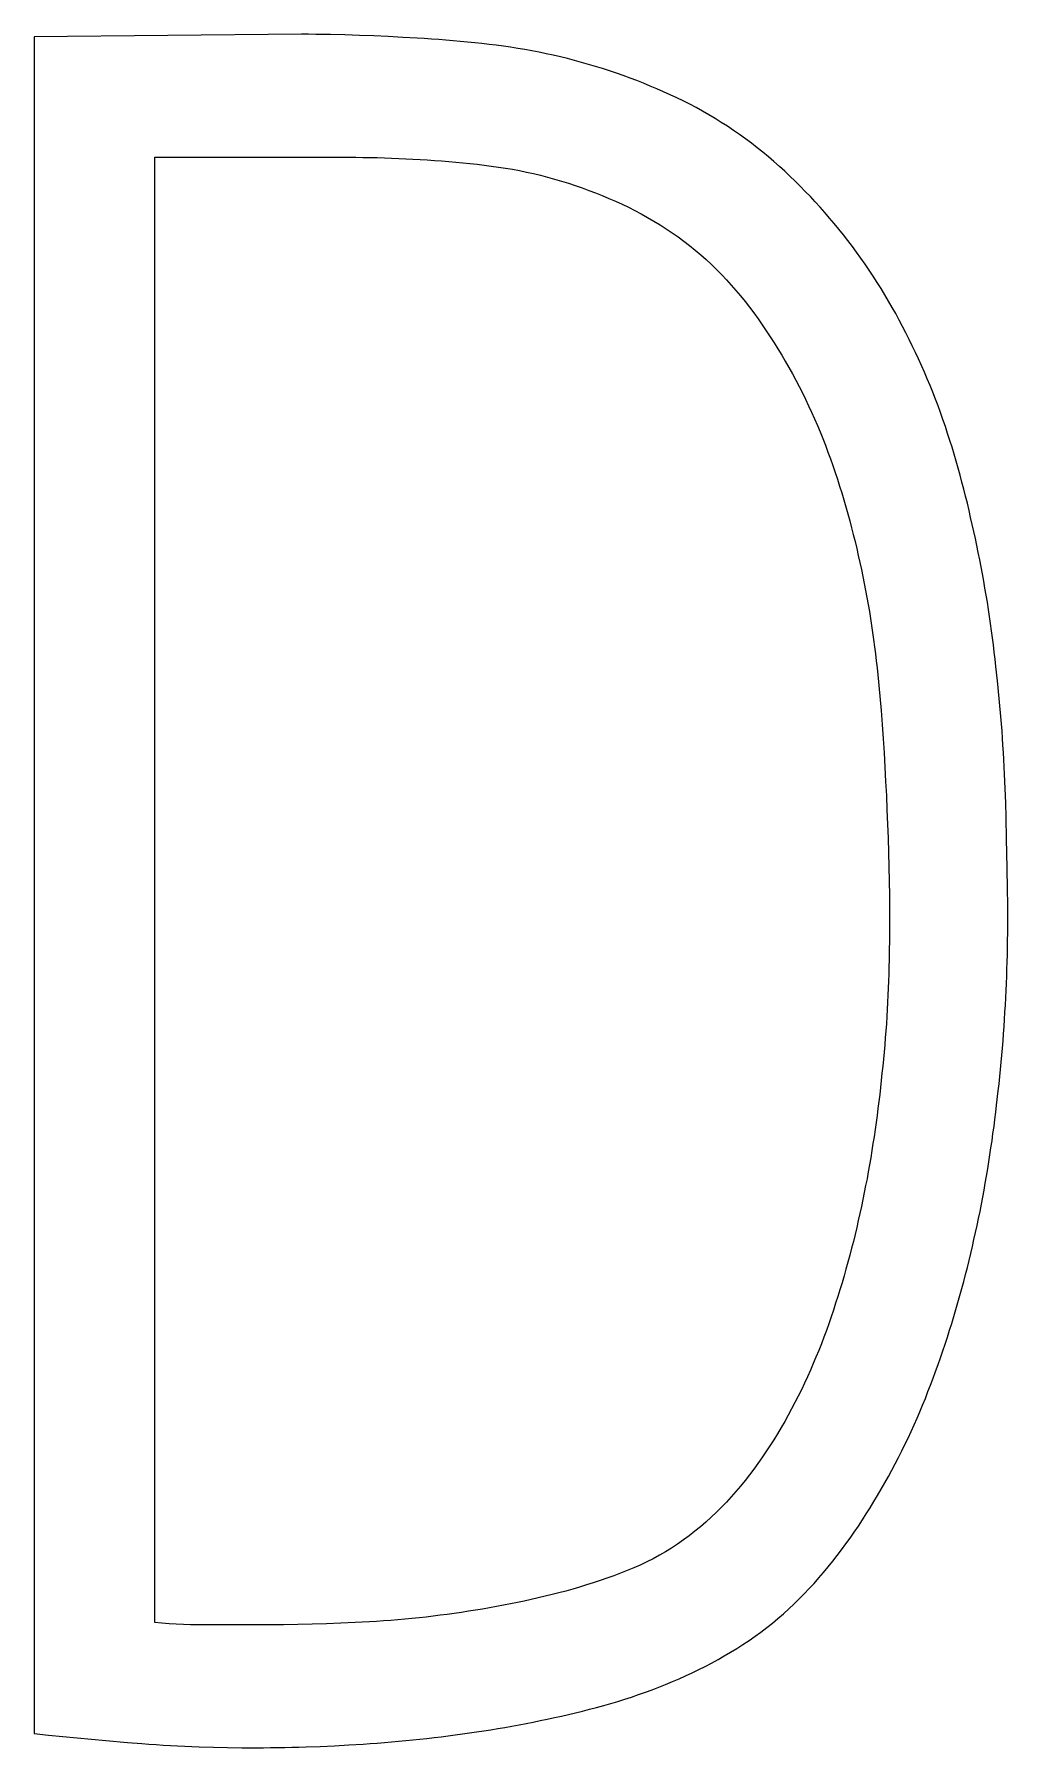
# Model space of a CAD drawing. Extents: x 0 to 420, y 0 to 297.
# Drawn here: x 132.159 to 133.302, y 197.345 to 199.356 of the extents above; entities that cross this region are included whole.
import ezdxf

# ---------------------------------------------------------------- set-up
doc = ezdxf.new("R2010")
doc.units = 0
doc.header["$LTSCALE"] = 23.1
doc.layers.add('10500_FRONT_LABELING', color=7, linetype='CONTINUOUS')

msp = doc.modelspace()

# ---------------------------------------------------------------- linework, layer by layer
at = {"layer": '10500_FRONT_LABELING', "color": 7, "linetype": 'CONTINUOUS'}
for p, q in [((132.159, 199.3535), (132.159, 197.3618)), ((132.5236, 199.3555), (132.5066, 199.356)), ((132.5406, 199.355), (132.5236, 199.3555)), ((132.5576, 199.3543), (132.5406, 199.355)), ((132.5745, 199.3536), (132.5576, 199.3543)), ((132.5915, 199.3527), (132.5745, 199.3536)), ((132.3004, 197.4922), (132.3004, 199.212)), ((133.2923, 198.5724), (133.2907, 198.5892)), ((133.1517, 198.5794), (133.1531, 198.5628)), ((133.1531, 198.5628), (133.1544, 198.5462)), ((133.1544, 198.5462), (133.1555, 198.5295)), ((133.1555, 198.5295), (133.1566, 198.5128)), ((133.1566, 198.5128), (133.1576, 198.4961)), ((133.2981, 198.488), (133.2972, 198.5049)), ((133.1576, 198.4961), (133.1585, 198.4794)), ((133.2988, 198.4711), (133.2981, 198.488)), ((133.1585, 198.4794), (133.1593, 198.4627)), ((133.1593, 198.4627), (133.16, 198.446)), ((133.2994, 198.4542), (133.2988, 198.4711)), ((133.16, 198.446), (133.1607, 198.4293)), ((133.2999, 198.4372), (133.2994, 198.4542)), ((133.1607, 198.4293), (133.1613, 198.4126)), ((133.3005, 198.4118), (133.2999, 198.4372)), ((133.1613, 198.4126), (133.1619, 198.3959)), ((133.3012, 198.3778), (133.3005, 198.4118)), ((133.1619, 198.3959), (133.1623, 198.3791)), ((133.1623, 198.3791), (133.1627, 198.3624)), ((133.1627, 198.3624), (133.1629, 198.3456)), ((133.3016, 198.3524), (133.3012, 198.3778)), ((133.1629, 198.3456), (133.1631, 198.3288)), ((133.3018, 198.3354), (133.3016, 198.3524)), ((133.1631, 198.3288), (133.1631, 198.3121)), ((133.3018, 198.3184), (133.3018, 198.3354)), ((133.1631, 198.3121), (133.163, 198.2953)), ((132.4516, 197.4895), (132.4348, 197.4894)), ((132.4684, 197.4897), (132.4516, 197.4895)), ((132.4852, 197.4901), (132.4684, 197.4897)), ((132.502, 197.4906), (132.4852, 197.4901)), ((132.5188, 197.4912), (132.502, 197.4906)), ((132.5356, 197.492), (132.5188, 197.4912)), ((132.159, 197.3618), (132.1758, 197.3601)), ((132.1758, 197.3601), (132.2431, 197.3537)), ((132.2431, 197.3537), (132.2684, 197.3515)), ((132.2684, 197.3515), (132.2852, 197.3501)), ((132.3692, 197.3458), (132.386, 197.3455)), ((132.386, 197.3455), (132.4027, 197.3452)), ((132.4027, 197.3452), (132.4195, 197.3452)), ((132.4948, 197.3468), (132.5115, 197.3475)), ((132.5115, 197.3475), (132.5283, 197.3484)), ((132.5283, 197.3484), (132.545, 197.3495))]:
    msp.add_line(p, q, dxfattribs=at)
for points in [[(132.5066, 199.356), (132.4981, 199.3561), (132.4896, 199.3562), (132.4811, 199.3563), (132.4726, 199.3563), (132.159, 199.3535)], [(133.288, 198.6144), (133.287, 198.6227), (133.286, 198.6311), (133.285, 198.6395), (133.2839, 198.6479), (133.2828, 198.6562), (133.2816, 198.6646), (133.2804, 198.673), (133.2792, 198.6813), (133.2779, 198.6896), (133.2765, 198.698), (133.2751, 198.7063), (133.2737, 198.7146), (133.2722, 198.7229), (133.2706, 198.7313), (133.269, 198.7396), (133.2673, 198.7479), (133.2656, 198.7561), (133.2638, 198.7644), (133.262, 198.7727), (133.2602, 198.781), (133.2583, 198.7892), (133.2564, 198.7975), (133.2544, 198.8058), (133.2524, 198.814), (133.2503, 198.8223), (133.2481, 198.8305), (133.2459, 198.8387), (133.2437, 198.8469), (133.2413, 198.8552), (133.2389, 198.8634), (133.2365, 198.8715), (133.2339, 198.8797), (133.2313, 198.8879), (133.2286, 198.896), (133.2258, 198.9041), (133.2229, 198.9122), (133.22, 198.9202), (133.217, 198.9282), (133.2138, 198.9361), (133.2106, 198.944), (133.2074, 198.9519), (133.204, 198.9597), (133.2006, 198.9675), (133.1971, 198.9752), (133.1935, 198.9829), (133.1898, 198.9906), (133.1861, 198.9982), (133.1823, 199.0058), (133.1783, 199.0134), (133.1744, 199.0209), (133.1703, 199.0284), (133.1661, 199.0358), (133.1619, 199.0432), (133.1575, 199.0506), (133.1531, 199.0579), (133.1486, 199.0651), (133.1439, 199.0723), (133.1392, 199.0795), (133.1344, 199.0866), (133.1294, 199.0936), (133.1244, 199.1006), (133.1194, 199.1074), (133.1142, 199.1142), (133.1089, 199.1209), (133.1036, 199.1276), (133.0982, 199.1341), (133.0927, 199.1406), (133.0872, 199.147), (133.0815, 199.1534), (133.0758, 199.1596), (133.0701, 199.1658), (133.0642, 199.1719), (133.0583, 199.178), (133.0523, 199.1839), (133.0462, 199.1898), (133.04, 199.1956), (133.0337, 199.2013), (133.0273, 199.2069), (133.0209, 199.2125), (133.0143, 199.2179), (133.0076, 199.2232), (133.0009, 199.2285), (132.994, 199.2336), (132.987, 199.2386), (132.9799, 199.2435), (132.9728, 199.2483), (132.9655, 199.2529), (132.9582, 199.2574), (132.9509, 199.2618), (132.9435, 199.2661), (132.936, 199.2702), (132.9285, 199.2741), (132.9209, 199.278), (132.9132, 199.2818), (132.9056, 199.2854), (132.8978, 199.2889), (132.89, 199.2923), (132.8822, 199.2956), (132.8743, 199.2988), (132.8664, 199.3019), (132.8584, 199.3049), (132.8504, 199.3078), (132.8424, 199.3106), (132.8343, 199.3133), (132.8262, 199.316), (132.818, 199.3185), (132.8098, 199.321), (132.8015, 199.3233), (132.7933, 199.3256), (132.785, 199.3277), (132.7766, 199.3298), (132.7683, 199.3317), (132.76, 199.3335), (132.7516, 199.3352), (132.7432, 199.3368), (132.7349, 199.3383), (132.7265, 199.3397), (132.7181, 199.3411), (132.7097, 199.3423), (132.7013, 199.3434), (132.6929, 199.3445), (132.6844, 199.3454), (132.676, 199.3464), (132.6676, 199.3472), (132.6591, 199.348), (132.6507, 199.3487), (132.6423, 199.3494), (132.6338, 199.3501), (132.6253, 199.3507), (132.6169, 199.3513), (132.6084, 199.3518), (132.5915, 199.3527)], [(132.3004, 199.212), (132.528, 199.212), (132.5364, 199.2119), (132.5448, 199.2118), (132.5532, 199.2117), (132.5617, 199.2115), (132.5701, 199.2112), (132.5785, 199.2109), (132.5868, 199.2106), (132.5952, 199.2102), (132.6036, 199.2098), (132.612, 199.2093), (132.6204, 199.2088), (132.6287, 199.2083), (132.6371, 199.2077), (132.6455, 199.207), (132.6538, 199.2063), (132.6622, 199.2055), (132.6705, 199.2047), (132.6788, 199.2038), (132.6872, 199.2028), (132.6955, 199.2017), (132.7038, 199.2005), (132.7121, 199.1992), (132.7203, 199.1978), (132.7286, 199.1963), (132.7369, 199.1946), (132.7451, 199.1928), (132.7533, 199.1908), (132.7615, 199.1887), (132.7697, 199.1864), (132.7779, 199.184), (132.786, 199.1815), (132.794, 199.1788), (132.8021, 199.176), (132.81, 199.1731), (132.8179, 199.1701), (132.8258, 199.167), (132.8336, 199.1637), (132.8413, 199.1604), (132.849, 199.1568), (132.8566, 199.1532), (132.8641, 199.1494), (132.8716, 199.1454), (132.879, 199.1413), (132.8863, 199.1371), (132.8936, 199.1327), (132.9008, 199.1281), (132.9079, 199.1233), (132.9148, 199.1184), (132.9217, 199.1134), (132.9284, 199.1082), (132.935, 199.1029), (132.9414, 199.0975), (132.9477, 199.0919), (132.9539, 199.0862), (132.9599, 199.0803), (132.9658, 199.0743), (132.9716, 199.0682), (132.9772, 199.062), (132.9828, 199.0557), (132.9882, 199.0492), (132.9935, 199.0427), (132.9987, 199.036), (133.0038, 199.0292), (133.0088, 199.0224), (133.0137, 199.0154), (133.0184, 199.0084), (133.0231, 199.0013), (133.0277, 198.9941), (133.0321, 198.987), (133.0365, 198.9797), (133.0407, 198.9725), (133.0449, 198.9651), (133.049, 198.9578), (133.053, 198.9504), (133.0569, 198.9429), (133.0607, 198.9354), (133.0644, 198.9279), (133.068, 198.9203), (133.0716, 198.9127), (133.075, 198.905), (133.0783, 198.8973), (133.0816, 198.8896), (133.0847, 198.8818), (133.0878, 198.8739), (133.0907, 198.866), (133.0936, 198.8581), (133.0965, 198.8501), (133.0992, 198.8421), (133.1019, 198.8341), (133.1045, 198.826), (133.107, 198.8179), (133.1094, 198.8098), (133.1118, 198.8017), (133.1141, 198.7935), (133.1163, 198.7854), (133.1185, 198.7772), (133.1205, 198.7691), (133.1226, 198.7609), (133.1245, 198.7527), (133.1264, 198.7445), (133.1283, 198.7363), (133.13, 198.7281), (133.1317, 198.7199), (133.1334, 198.7117), (133.135, 198.7035), (133.1365, 198.6953), (133.138, 198.6871), (133.1394, 198.6788), (133.1407, 198.6706), (133.142, 198.6623), (133.1432, 198.6541), (133.1443, 198.6458), (133.1454, 198.6375), (133.1465, 198.6292), (133.1474, 198.6209), (133.1484, 198.6127), (133.1493, 198.6044), (133.1501, 198.5961), (133.1509, 198.5877), (133.1517, 198.5794)], [(133.2907, 198.5892), (133.2898, 198.5976), (133.288, 198.6144)], [(133.2972, 198.5049), (133.2968, 198.5134), (133.2962, 198.5218), (133.2957, 198.5303), (133.2951, 198.5387), (133.2944, 198.5471), (133.2937, 198.5555), (133.2923, 198.5724)], [(133.2986, 198.2085), (133.2991, 198.2169), (133.2995, 198.2253), (133.3, 198.2338), (133.3003, 198.2422), (133.3006, 198.2507), (133.3009, 198.2591), (133.3012, 198.2676), (133.3014, 198.276), (133.3015, 198.2845), (133.3017, 198.293), (133.3018, 198.3014), (133.3018, 198.3184)], [(133.163, 198.2953), (133.1628, 198.2785), (133.1626, 198.2701), (133.1624, 198.2618), (133.1622, 198.2534), (133.1619, 198.245), (133.1616, 198.2367), (133.1612, 198.2283), (133.1608, 198.22), (133.1603, 198.2116), (133.1598, 198.2033), (133.1593, 198.195), (133.1587, 198.1867), (133.158, 198.1783), (133.1574, 198.17), (133.1566, 198.1617), (133.1559, 198.1534), (133.1551, 198.1451), (133.1542, 198.1368), (133.1534, 198.1285), (133.1525, 198.1203), (133.1515, 198.112), (133.1505, 198.1037), (133.1495, 198.0954), (133.1484, 198.0872), (133.1473, 198.0789), (133.1461, 198.0707), (133.1449, 198.0624), (133.1436, 198.0542), (133.1423, 198.046), (133.141, 198.0377), (133.1396, 198.0295), (133.1381, 198.0213), (133.1366, 198.0131), (133.135, 198.0049), (133.1334, 197.9967), (133.1318, 197.9885), (133.13, 197.9803), (133.1283, 197.9722), (133.1264, 197.964), (133.1245, 197.9558), (133.1226, 197.9477), (133.1206, 197.9395), (133.1185, 197.9314)], [(133.2907, 198.1162), (133.2916, 198.1245), (133.2925, 198.1329), (133.2933, 198.1413), (133.2941, 198.1497), (133.2949, 198.1581), (133.2956, 198.1664), (133.2963, 198.1748), (133.2969, 198.1832), (133.2975, 198.1917), (133.2981, 198.2001), (133.2986, 198.2085)], [(132.545, 197.3495), (132.5533, 197.35), (132.5617, 197.3506), (132.57, 197.3513), (132.5783, 197.352), (132.5867, 197.3527), (132.595, 197.3535), (132.6034, 197.3543), (132.6117, 197.3552), (132.62, 197.3561), (132.6283, 197.3571), (132.6367, 197.3581), (132.645, 197.3591), (132.6533, 197.3602), (132.6616, 197.3613), (132.67, 197.3625), (132.6783, 197.3637), (132.6866, 197.365), (132.6949, 197.3663), (132.7032, 197.3677), (132.7115, 197.3691), (132.7198, 197.3706), (132.7281, 197.3721), (132.7364, 197.3737), (132.7447, 197.3753), (132.753, 197.377), (132.7613, 197.3787), (132.7696, 197.3805), (132.7779, 197.3824), (132.7861, 197.3842), (132.7944, 197.3862), (132.8027, 197.3882), (132.811, 197.3903), (132.8192, 197.3925), (132.8275, 197.3947), (132.8357, 197.3971), (132.844, 197.3995), (132.8521, 197.4021), (132.8603, 197.4047), (132.8683, 197.4075), (132.8764, 197.4103), (132.8844, 197.4133), (132.8923, 197.4164), (132.9002, 197.4195), (132.9081, 197.4228), (132.9159, 197.4262), (132.9236, 197.4296), (132.9313, 197.4332), (132.939, 197.4369), (132.9466, 197.4407), (132.9542, 197.4446), (132.9617, 197.4487), (132.9691, 197.4529), (132.9765, 197.4572), (132.9838, 197.4617), (132.991, 197.4663), (132.9982, 197.4711), (133.0052, 197.476), (133.0121, 197.481), (133.0189, 197.4862), (133.0256, 197.4915), (133.0321, 197.497), (133.0385, 197.5025), (133.0448, 197.5082), (133.0509, 197.5139), (133.057, 197.5198), (133.0629, 197.5258), (133.0688, 197.5319), (133.0745, 197.5381), (133.0801, 197.5444), (133.0856, 197.5509), (133.091, 197.5574), (133.0964, 197.564), (133.1016, 197.5707), (133.1067, 197.5774), (133.1118, 197.5843), (133.1168, 197.5913), (133.1217, 197.5983), (133.1265, 197.6054), (133.1312, 197.6125), (133.1358, 197.6197), (133.1403, 197.6269), (133.1447, 197.6341), (133.1491, 197.6414), (133.1534, 197.6487), (133.1576, 197.6561), (133.1617, 197.6635), (133.1657, 197.671), (133.1697, 197.6784), (133.1736, 197.6859), (133.1774, 197.6935), (133.1811, 197.7011), (133.1848, 197.7087), (133.1883, 197.7164), (133.1918, 197.7241), (133.1953, 197.7318), (133.1986, 197.7396), (133.2019, 197.7474), (133.2051, 197.7552), (133.2082, 197.7631), (133.2113, 197.7709), (133.2143, 197.7789), (133.2172, 197.7868), (133.2201, 197.7948), (133.2229, 197.8028), (133.2257, 197.8109), (133.2283, 197.819), (133.231, 197.8271), (133.2336, 197.8352), (133.2361, 197.8433), (133.2386, 197.8515), (133.241, 197.8596), (133.2434, 197.8678), (133.2457, 197.876), (133.2479, 197.8842), (133.2501, 197.8924), (133.2523, 197.9006), (133.2544, 197.9088), (133.2564, 197.917), (133.2584, 197.9252), (133.2603, 197.9335), (133.2622, 197.9417), (133.2641, 197.9499), (133.2658, 197.9582), (133.2676, 197.9665), (133.2693, 197.9747), (133.2709, 197.983), (133.2725, 197.9913), (133.274, 197.9996), (133.2755, 198.0079), (133.2769, 198.0161), (133.2783, 198.0245), (133.2796, 198.0328), (133.2809, 198.0411), (133.2821, 198.0494), (133.2834, 198.0577), (133.2845, 198.0661), (133.2857, 198.0744), (133.2867, 198.0827), (133.2878, 198.0911), (133.2888, 198.0994), (133.2907, 198.1162)], [(133.1185, 197.9314), (133.1164, 197.9233), (133.1142, 197.9151), (133.1119, 197.907), (133.1096, 197.8989), (133.1073, 197.8908), (133.1048, 197.8828), (133.1024, 197.8748), (133.0998, 197.8668), (133.0972, 197.8588), (133.0945, 197.8508), (133.0917, 197.8429), (133.0889, 197.835), (133.086, 197.8271), (133.083, 197.8193), (133.0799, 197.8115), (133.0767, 197.8037), (133.0735, 197.796), (133.0702, 197.7883), (133.0667, 197.7806), (133.0632, 197.773), (133.0596, 197.7654), (133.0558, 197.7579), (133.052, 197.7504), (133.0481, 197.7429), (133.0441, 197.7355), (133.04, 197.7282), (133.0358, 197.7209), (133.0315, 197.7137), (133.0271, 197.7065), (133.0226, 197.6995), (133.018, 197.6925), (133.0133, 197.6856), (133.0085, 197.6788), (133.0036, 197.672), (132.9986, 197.6654), (132.9935, 197.6588), (132.9882, 197.6523), (132.9828, 197.646), (132.9773, 197.6397), (132.9717, 197.6335), (132.9658, 197.6275), (132.9599, 197.6216), (132.9537, 197.6157), (132.9474, 197.6101), (132.941, 197.6045), (132.9344, 197.5992), (132.9277, 197.594), (132.921, 197.589), (132.9141, 197.5842), (132.9071, 197.5796), (132.9, 197.5752), (132.8928, 197.571), (132.8855, 197.567), (132.878, 197.5632), (132.8704, 197.5596), (132.8627, 197.5563), (132.8549, 197.5531), (132.8471, 197.55), (132.8392, 197.5471), (132.8312, 197.5442), (132.8232, 197.5414), (132.8152, 197.5387), (132.8072, 197.5362), (132.7991, 197.5337), (132.7911, 197.5313), (132.783, 197.5291), (132.7749, 197.5269), (132.7668, 197.5249), (132.7587, 197.5229), (132.7505, 197.521), (132.7424, 197.5191), (132.7342, 197.5173), (132.7261, 197.5156), (132.7179, 197.514), (132.7097, 197.5124), (132.7015, 197.5108), (132.6933, 197.5093), (132.6851, 197.5079), (132.6769, 197.5066), (132.6686, 197.5053), (132.6604, 197.504), (132.6521, 197.5028), (132.6439, 197.5017), (132.6356, 197.5006), (132.6273, 197.4996), (132.619, 197.4986), (132.6107, 197.4977), (132.6024, 197.4968), (132.5941, 197.496), (132.5858, 197.4953), (132.5774, 197.4946), (132.5691, 197.494), (132.5607, 197.4934), (132.5524, 197.4929), (132.544, 197.4924), (132.5356, 197.492)], [(132.3676, 197.4894), (132.3592, 197.4894), (132.3508, 197.4895), (132.3424, 197.4896), (132.334, 197.4899), (132.3256, 197.4902), (132.3172, 197.4907), (132.3088, 197.4914), (132.3004, 197.4922)], [(132.4348, 197.4894), (132.4012, 197.4894), (132.3676, 197.4894)], [(132.2852, 197.3501), (132.2936, 197.3494), (132.302, 197.3488), (132.3104, 197.3483), (132.3188, 197.3478), (132.3272, 197.3473), (132.3356, 197.3469), (132.344, 197.3466), (132.3524, 197.3463), (132.3692, 197.3458)], [(132.4195, 197.3452), (132.4279, 197.3452), (132.4363, 197.3453), (132.4446, 197.3453), (132.453, 197.3455), (132.4614, 197.3457), (132.4697, 197.3459), (132.4781, 197.3461), (132.4948, 197.3468)]]:
    msp.add_lwpolyline(points, dxfattribs=at)

doc.saveas('drawing.dxf')
